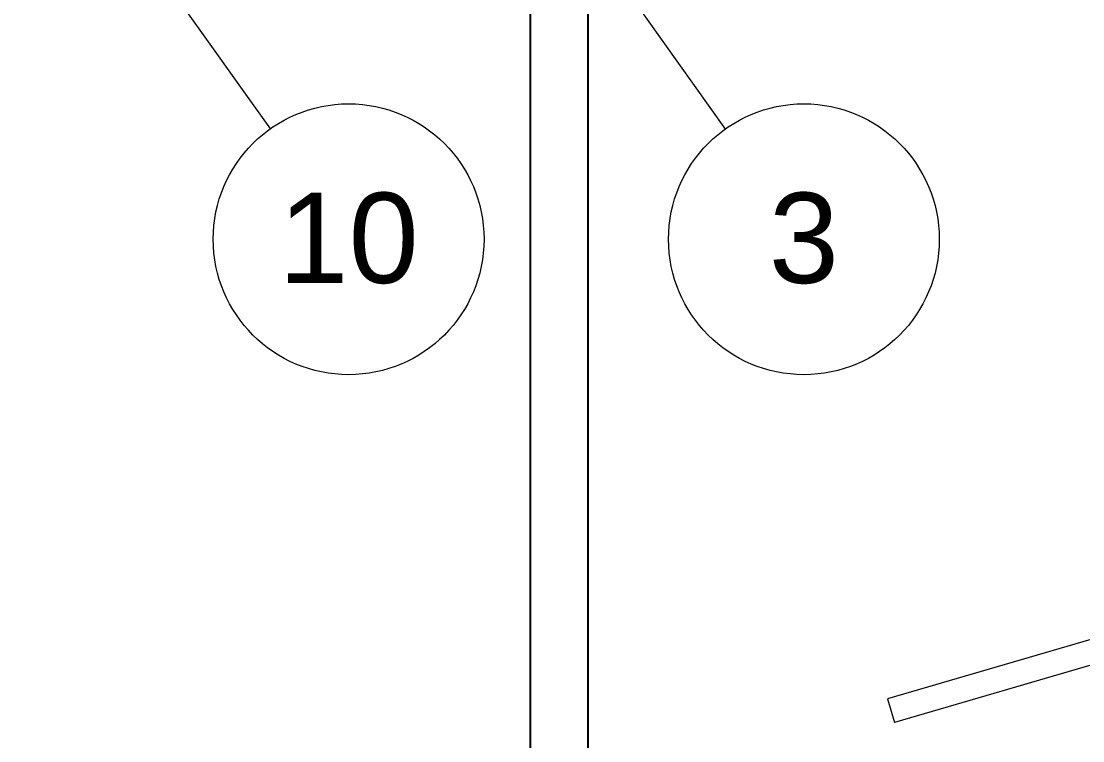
# Model space of a CAD drawing. Header units: millimetres. Extents: x 0 to 157650, y 0 to 89100.
# Drawn here: x 95804 to 100214, y 52352 to 55340 of the extents above; entities that cross this region are included whole.
import ezdxf

# ---------------------------------------------------------------- set-up
doc = ezdxf.new("R2010")
doc.units = ezdxf.units.MM
doc.header["$LTSCALE"] = 150
doc.layers.add('P_Biomass (BM)', color=150, linetype='Continuous', lineweight=18, true_color=0x007fff)
doc.layers.add('Symbol', color=7, linetype='Continuous', lineweight=18)
doc.layers.add('Visible', color=7, linetype='Continuous', lineweight=25)
doc.styles.add('Note Text', font='arial.ttf')

# ---------------------------------------------------------------- blocks, each defined once
blk = doc.blocks.new('Balloon5')
at = {"layer": 'Symbol'}
for p, q in [((627.135, 391.896), (625.686, 393.933)), ((627.543, 392.186), (625.686, 393.933)), ((625.686, 393.933), (626.728, 391.606)), ((626.728, 391.606), (627.543, 392.186)), ((627.135, 391.896), (645.596, 365.939))]:
    blk.add_line(p, q, dxfattribs=at)
at = {"layer": 'Symbol', "flags": 128}
blk.add_lwpolyline([(627.543, 392.186), (625.686, 393.933), (626.728, 391.606), (627.543, 392.186)], dxfattribs=at)
at = {"layer": 'Symbol'}
blk.add_circle((647.761, 362.895), 3.75, dxfattribs=at)
blk.add_solid([(627.543, 392.186), (625.686, 393.933), (626.728, 391.606), (627.543, 392.186)], dxfattribs=at)
at = {"layer": 'Symbol', "insert": (647.761, 362.916), "char_height": 2.5, "attachment_point": 5, "style": 'Note Text'}
blk.add_mtext('10', dxfattribs=at)
blk = doc.blocks.new('Balloon6')
at = {"layer": 'Symbol'}
for p, q in [((643.477, 386.602), (642.026, 388.638)), ((643.884, 386.893), (642.026, 388.638)), ((642.026, 388.638), (643.07, 386.312)), ((643.07, 386.312), (643.884, 386.893)), ((643.477, 386.602), (658.203, 365.937))]:
    blk.add_line(p, q, dxfattribs=at)
at = {"layer": 'Symbol', "flags": 128}
blk.add_lwpolyline([(643.884, 386.893), (642.026, 388.638), (643.07, 386.312), (643.884, 386.893)], dxfattribs=at)
at = {"layer": 'Symbol'}
blk.add_circle((660.371, 362.895), 3.75, dxfattribs=at)
blk.add_solid([(643.884, 386.893), (642.026, 388.638), (643.07, 386.312), (643.884, 386.893)], dxfattribs=at)
at = {"layer": 'Symbol', "insert": (660.371, 362.916), "char_height": 2.5, "attachment_point": 5, "style": 'Note Text'}
blk.add_mtext('3', dxfattribs=at)

msp = doc.modelspace()

# ---------------------------------------------------------------- linework, layer by layer
at = {"layer": 'P_Biomass (BM)'}
for p, q in [((101238.3, 53060.7), (99403.1, 52525.4)), ((101266.8, 52962.7), (99431.6, 52427.5)), ((99403.1, 52525.4), (99431.6, 52427.5))]:
    msp.add_line(p, q, dxfattribs=at)
at = {"layer": 'Visible'}
for p, q in [((97917.9, 56108.7), (97917.9, 51672.5)), ((98157.9, 56108.7), (98157.9, 51672.5))]:
    msp.add_line(p, q, dxfattribs=at)

# ---------------------------------------------------------------- block references
at = {"layer": 'Symbol', "xscale": 150, "yscale": 150, "zscale": 150}
for name in ['Balloon5', 'Balloon6']:
    msp.add_blockref(name, (0, 0), dxfattribs=at)

doc.saveas('drawing.dxf')
